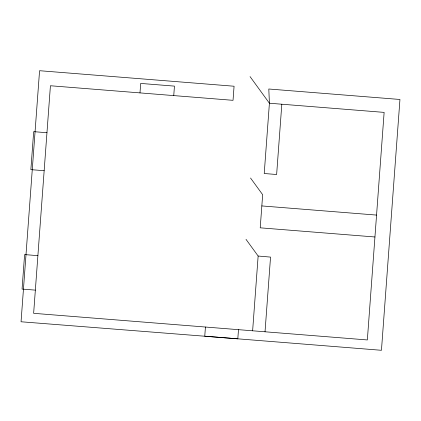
<?xml version="1.0" encoding="UTF-8"?>
<svg xmlns="http://www.w3.org/2000/svg" width="421" height="421" viewBox="0 0 421 421"><rect width="100%" height="100%" fill="white"/><g stroke="black" fill="none" stroke-linecap="round" stroke-linejoin="round"><path stroke-width="0.63" d="M139.988 92.899L140.688 83.426L174.447 86.121L173.747 95.593M205.437 327.033L204.759 336.19L381.452 350.293L399.95 99.472L268.803 89.005L269.408 103.229L264.225 173.515L276.634 174.505L281.817 104.219M238.486 329.669L237.812 338.826L21.05 321.77L39.569 70.707L234.071 86.231L233.029 100.324L50.425 85.752L33.638 313.319L367.349 339.952L384.131 112.386L269.408 103.229L250.058 76.606M252.626 330.801L258.141 256.031L246.006 239.339M265.03 331.79L270.54 257.099L258.141 256.031M46.957 132.72L33.669 131.657L30.865 169.642L44.158 170.7M261.836 205.927L376.558 215.084M374.943 236.981L260.22 227.824L262.662 194.697L250.532 178.009M37.89 255.652L24.602 254.589L22.055 289.069L35.348 290.127"/></g></svg>
